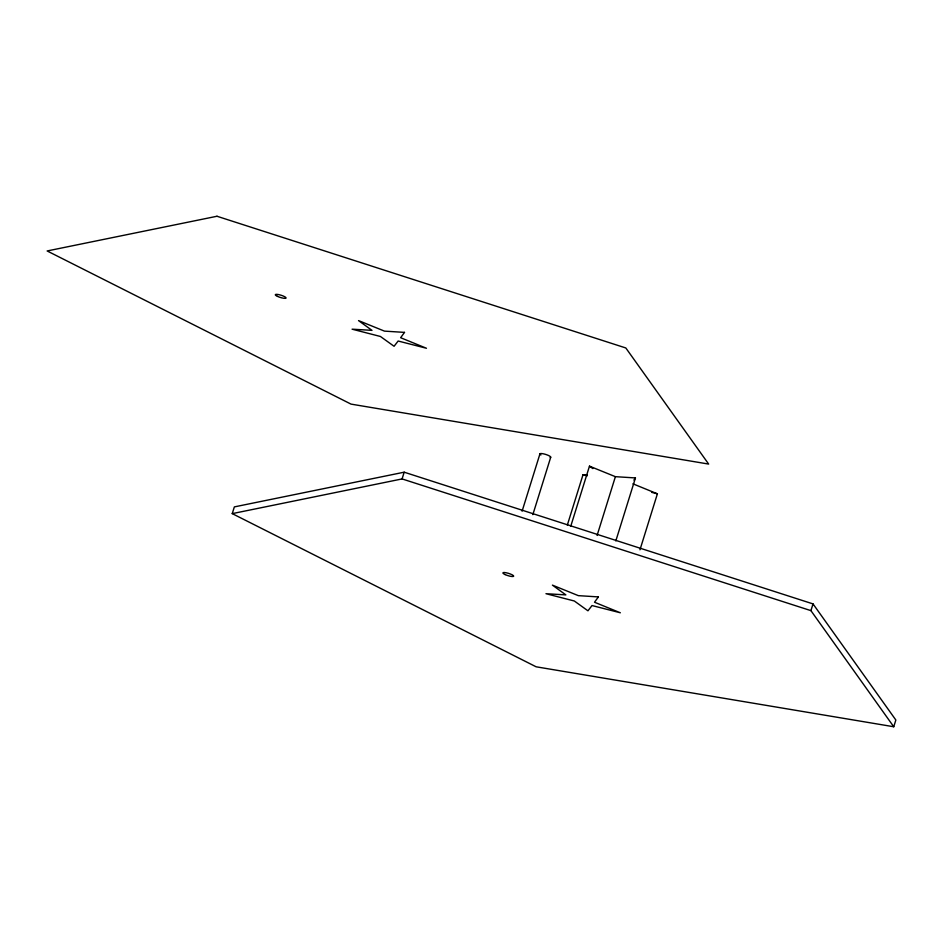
<?xml version="1.0" encoding="UTF-8"?>
<svg xmlns="http://www.w3.org/2000/svg" width="943" height="943" viewBox="0 0 943 943"><rect width="100%" height="100%" fill="white"/><g stroke="black" fill="none" stroke-linecap="round" stroke-linejoin="round"><path stroke-width="1.41" d="M232.249 513.629L234.347 506.898L404.182 472.195L813.019 603.909L895.85 720.016L893.752 726.747L536.119 666.795L232.249 513.629L402.083 478.926L810.921 610.64L893.752 726.747M402.083 478.926L404.182 472.195M522.092 511.212L539.962 453.831M532.842 514.642L550.712 457.261M567.321 525.121L583.01 474.73L587.277 474.989M570.727 526.335L589.469 466.148L615.39 476.675L635.441 477.936L615.826 540.917M597.084 535.459L615.39 476.675M639.967 549.793L657.401 493.814L632.93 483.818M810.921 610.64L813.019 603.909M633.896 480.07L635.441 477.936M651.743 492.364L657.401 493.814M583.01 474.73L587.265 475.826M589.469 466.148L592.829 468.588M540.928 454.95A5.646 1.179 17.3 0 1 541.553 453.548A5.646 1.179 17.3 0 1 548.543 455.504A5.646 1.179 17.3 0 1 550.146 457.532M404.5 332.384L400.634 337.712L426.46 348.262L398.146 341.024L394.068 346.281L380.43 336.474L352.081 329.178L371.978 330.356L358.529 320.596L384.461 331.123L404.5 332.384M598.392 596.907L594.514 602.235L620.341 612.785L592.027 605.547L587.949 610.805L574.322 600.997L545.962 593.701L565.859 594.892L552.409 585.12L578.342 595.646L598.392 596.907M216.984 216.253L47.15 250.956L351.02 404.111L708.653 464.074L625.822 347.967L216.984 216.253M277.454 296.373A5.646 1.179 17.3 0 0 286.059 298.082A5.646 1.179 17.3 0 0 278.562 294.581A5.646 1.179 17.3 0 0 277.454 296.373M505.13 574.582A5.646 1.179 17.3 0 0 513.664 576.232A5.646 1.179 17.3 0 0 506.049 572.731A5.646 1.179 17.3 0 0 505.13 574.582"/></g></svg>
